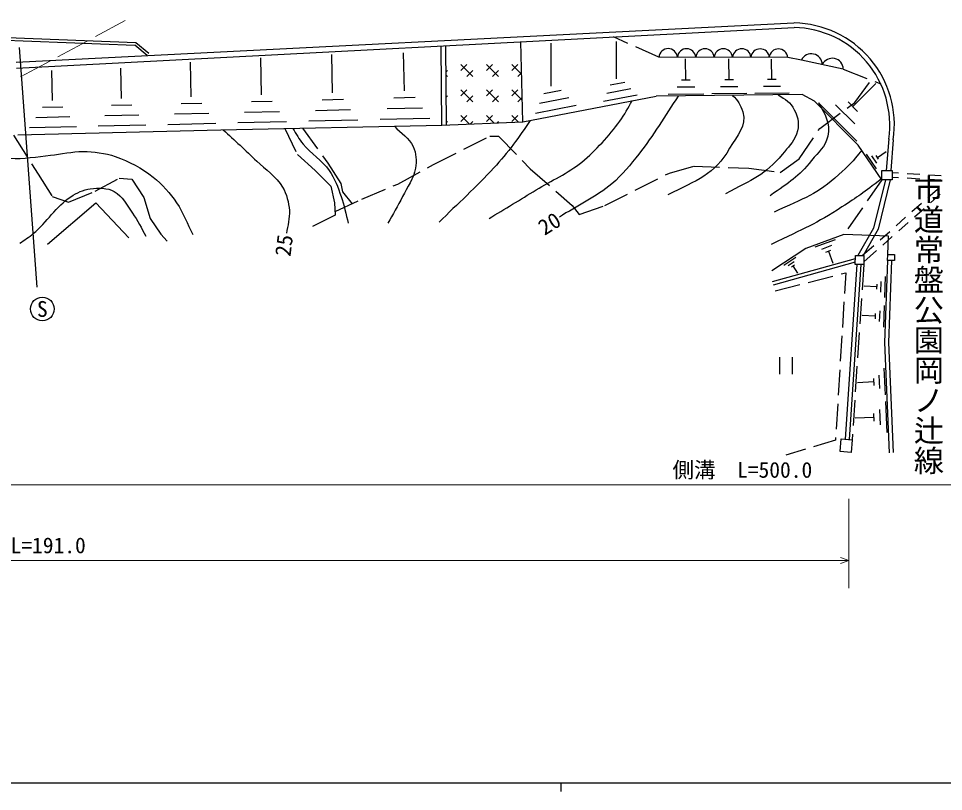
# Model space of a CAD drawing. Units: millimetres, scale not verified. Extents: x 40000 to 680000, y 20000 to 380000.
# Drawn here: x 205031 to 312450, y 204000 to 293798 of the extents above; entities that cross this region are included whole.
import ezdxf
from ezdxf.enums import TextEntityAlignment as Align

# ---------------------------------------------------------------- set-up
doc = ezdxf.new("R2010")
doc.units = ezdxf.units.MM
doc.header["$LTSCALE"] = 1000
doc.linetypes.add('CHAIN', pattern=[18.5, 12, -1.5, 3.5, -1.5])
for name, color, linetype, lineweight in [('M-BGD', 7, 'Continuous', 25), ('M-BMK', 2, 'CHAIN', 13), ('M-BMK-HTXT', 7, 'Continuous', 13), ('M-STR-HTXT', 7, 'Continuous', 13), ('M-STR-STRC', 7, 'Continuous', 25), ('M-TTL-BAND', 7, 'Continuous', 25)]:
    doc.layers.add(name, color=color, linetype=linetype, lineweight=lineweight)
doc.styles.add('@ＭＳ ゴシック', font='')
doc.styles.add('ＭＳ ゴシック', font='')
doc.styles.get('@ＭＳ ゴシック').set_extended_font_data('@MS Gothic')
doc.styles.get('ＭＳ ゴシック').set_extended_font_data('MS Gothic')

msp = doc.modelspace()

# ---------------------------------------------------------------- linework, layer by layer
at = {"layer": 'M-BGD'}
for p, q in [((204753, 288724), (295062, 293279)), ((175900, 292348), (218530, 290693)), ((204787, 288034), (295106, 292746)), ((275800, 290908), (274117, 291651)), ((274487, 286771), (274487, 291138)), ((219984, 289492), (218530, 290693)), ((254195, 281395), (254128, 290608)), ((254732, 281417), (254665, 290636)), ((263592, 281780), (263356, 291090)), ((266906, 285934), (266898, 290937)), ((279411, 289313), (276703, 290509)), ((233262, 284934), (233164, 289228)), ((241513, 285162), (241412, 289617)), ((249844, 285391), (249743, 289820)), ((282531, 286639), (282503, 289108)), ((287561, 286669), (287533, 289095)), ((292521, 286698), (292493, 289082)), ((216990, 284486), (216910, 288031)), ((225087, 284709), (224996, 288713)), ((256400, 287763), (257098, 288461)), ((256400, 288461), (257796, 287065)), ((259361, 287763), (260059, 288461)), ((259361, 288461), (260757, 287065)), ((262322, 287763), (263020, 288461)), ((262322, 288461), (263451, 287332)), ((300808, 287923), (303562, 286835)), ((208970, 284266), (208890, 287776)), ((254687, 287615), (254835, 287763)), ((254690, 287210), (254835, 287065)), ((257098, 287065), (257796, 287763)), ((260059, 287065), (260757, 287763)), ((263020, 287065), (263447, 287492)), ((275433, 286372), (273755, 286050)), ((283569, 285829), (281512, 285805)), ((283045, 286645), (282017, 286633)), ((288581, 285872), (286560, 285849)), ((288066, 286675), (287056, 286663)), ((293523, 285915), (291537, 285892)), ((293017, 286704), (292024, 286693)), ((301925, 283564), (304594, 286233)), ((302160, 284027), (303865, 286365)), ((304480, 286472), (305159, 286204)), ((254708, 284675), (254835, 284802)), ((256400, 284802), (257098, 285500)), ((256400, 285500), (257796, 284104)), ((257098, 284104), (257796, 284802)), ((259361, 284802), (260059, 285500)), ((259361, 285500), (260757, 284104)), ((260059, 284104), (260757, 284802)), ((262322, 284802), (263020, 285500)), ((262322, 285500), (263528, 284294)), ((263592, 281780), (279097, 284757)), ((268054, 285451), (266018, 285060)), ((276873, 284909), (272959, 284158)), ((276153, 285641), (273357, 285104)), ((296049, 284953), (279097, 284757)), ((284607, 285018), (280493, 284970)), ((289601, 285075), (285559, 285029)), ((294525, 285132), (290553, 285087)), ((297459, 284194), (296049, 284953)), ((218196, 283726), (215821, 283672)), ((226304, 283941), (223907, 283887)), ((234490, 284159), (232070, 284104)), ((242754, 284379), (240310, 284323)), ((251096, 284601), (248629, 284544)), ((263020, 284104), (263520, 284604)), ((269802, 283676), (265052, 282764)), ((268928, 284564), (265535, 283912)), ((302555, 279097), (297459, 284194)), ((302370, 279561), (297922, 284009)), ((302148, 281563), (299924, 283787)), ((301258, 283367), (302160, 284027)), ((302481, 283008), (301369, 284120)), ((210163, 283512), (207812, 283459)), ((219014, 282562), (215057, 282472)), ((227131, 282767), (223135, 282675)), ((235324, 282973), (231290, 282881)), ((243596, 283181), (239523, 283088)), ((251947, 283391), (247834, 283297)), ((256400, 281841), (257098, 282539)), ((256400, 282539), (257412, 281527)), ((259361, 281841), (260059, 282539)), ((259361, 282539), (260257, 281643)), ((262322, 281841), (263020, 282539)), ((262322, 282539), (263101, 281760)), ((298071, 281036), (300461, 282784)), ((210974, 282360), (207055, 282270)), ((227957, 281592), (222363, 281464)), ((236159, 281787), (230511, 281658)), ((244439, 281983), (238736, 281853)), ((252798, 282182), (247040, 282051)), ((254195, 281395), (263592, 281780)), ((254730, 281735), (254835, 281841)), ((257485, 281530), (257796, 281841)), ((260573, 281656), (260757, 281841)), ((204966, 280271), (228531, 280862)), ((211784, 281208), (206298, 281082)), ((219832, 281399), (214292, 281272)), ((228531, 280862), (254195, 281395)), ((235944, 281016), (237236, 278351)), ((238022, 281059), (239758, 278660)), ((297894, 280773), (298071, 281036)), ((204462, 280255), (206026, 277741)), ((256743, 278605), (259387, 279939)), ((259748, 280121), (260786, 280121)), ((260786, 280121), (262845, 277993)), ((295691, 277497), (297343, 279954)), ((306092, 279808), (305796, 276140)), ((306616, 279721), (306327, 276133)), ((305277, 275063), (302555, 279097)), ((304768, 277655), (305802, 278353)), ((237414, 277985), (239488, 276155)), ((240337, 277861), (240953, 277009)), ((253219, 276826), (255862, 278160)), ((263531, 277284), (264447, 276338)), ((293494, 275910), (295691, 277497)), ((304661, 276330), (303499, 278051)), ((304715, 276993), (304134, 277853)), ((304914, 277440), (304623, 277871)), ((206548, 276903), (207299, 275697)), ((239488, 276155), (241319, 274324)), ((240953, 277009), (242479, 274629)), ((252537, 276455), (253219, 276826)), ((264447, 276338), (266676, 274388)), ((280618, 275849), (283472, 276639)), ((283487, 276643), (286445, 276529)), ((287432, 276491), (289833, 276399)), ((289833, 276399), (292768, 276007)), ((207299, 275697), (208886, 273198)), ((213920, 273744), (216533, 275136)), ((216727, 275239), (218191, 275148)), ((218191, 275148), (219595, 273012)), ((249069, 274568), (251670, 275983)), ((276638, 273843), (279282, 275176)), ((280163, 275620), (280618, 275849)), ((305277, 275063), (303591, 272629)), ((305700, 275057), (304319, 269445)), ((306264, 275050), (304854, 269314)), ((307228, 275296), (306481, 275342)), ((307243, 275811), (306488, 275856)), ((309691, 275147), (308213, 275237)), ((309706, 275661), (308228, 275751)), ((312154, 274998), (310676, 275087)), ((312169, 275512), (310691, 275602)), ((241319, 274324), (241746, 272371)), ((242479, 274629), (242662, 273653)), ((244920, 272798), (247643, 273960)), ((248551, 274347), (249069, 274568)), ((310634, 273002), (311742, 273985)), ((208946, 273103), (210838, 272463)), ((210838, 272463), (213572, 273600)), ((219595, 273012), (220327, 270571)), ((242662, 273653), (243763, 272277)), ((267418, 273738), (269329, 272066)), ((273112, 272066), (275757, 273399)), ((310938, 272395), (312046, 273377)), ((208408, 267569), (214023, 272375)), ((214023, 272375), (217852, 268317)), ((241746, 272371), (241807, 270968)), ((241789, 271389), (244489, 272604)), ((269329, 272066), (270122, 271029)), ((270122, 271029), (272920, 271999)), ((303029, 271818), (301343, 269383)), ((308788, 271365), (309896, 272347)), ((241807, 270968), (239169, 269624)), ((306942, 269728), (308050, 270710)), ((309092, 270758), (310200, 271740)), ((220327, 270571), (221578, 268740)), ((307246, 269121), (308354, 270103)), ((221578, 268740), (222310, 267947)), ((300870, 268701), (296458, 267077)), ((306049, 268517), (300870, 268701)), ((304319, 269445), (302500, 266257)), ((304854, 269314), (303106, 266251)), ((305096, 268091), (306203, 269073)), ((297562, 267273), (299902, 268134)), ((305400, 267483), (306507, 268466)), ((305971, 266396), (306049, 268517)), ((296458, 267077), (292505, 264472)), ((298319, 267020), (299489, 267451)), ((298784, 266660), (299369, 266875)), ((299077, 266768), (299593, 265364)), ((303022, 266252), (304357, 267436)), ((303195, 265528), (304661, 266829)), ((302208, 265890), (292553, 263193)), ((302205, 265483), (292658, 262817)), ((293892, 265150), (295288, 266069)), ((294425, 265101), (295123, 265560)), ((305962, 265679), (305605, 256168)), ((294783, 264936), (295132, 265166)), ((294958, 265051), (295509, 264214)), ((300563, 264119), (301100, 264257)), ((301100, 264257), (300952, 261855)), ((302387, 265223), (301040, 244917)), ((302848, 265219), (301499, 244885)), ((303192, 265216), (302995, 262262)), ((296741, 263131), (299608, 263872)), ((305187, 263232), (305141, 262018)), ((305695, 263820), (305604, 261393)), ((292918, 262143), (295785, 262884)), ((304678, 262643), (303222, 262698)), ((304690, 262947), (304667, 262340)), ((302929, 261277), (302732, 258322)), ((300892, 260870), (300710, 257915)), ((305568, 260456), (305473, 257930)), ((304510, 259231), (302995, 259288)), ((304522, 259547), (304498, 258915)), ((305039, 259844), (304992, 258581)), ((300650, 256930), (300468, 253974)), ((302667, 257337), (302470, 254383)), ((305605, 256168), (306156, 243344)), ((293424, 254454), (293424, 252480)), ((294905, 252480), (294905, 254454)), ((300407, 252989), (300226, 250034)), ((302404, 253398), (302208, 250444)), ((305535, 253190), (305670, 250062)), ((304351, 251572), (302474, 251491)), ((304334, 251963), (304368, 251181)), ((304943, 252381), (305010, 250817)), ((302142, 249459), (301945, 246504)), ((305702, 249302), (305856, 245721)), ((300165, 249049), (299984, 246093)), ((305025, 248376), (305102, 246585)), ((304347, 247450), (302199, 247357)), ((304328, 247897), (304366, 247002)), ((299923, 245108), (299905, 244815)), ((301879, 245520), (301835, 244861)), ((299905, 244815), (297353, 244039)), ((296409, 243752), (294159, 243068))]:
    msp.add_line(p, q, dxfattribs=at)
for points in [[(220172, 289721), (218642, 290985), (175901, 292644), (121003, 291124)], [(300808, 287923), (295942, 288965), (294358, 289274), (279411, 289313)], [(306649, 243365), (306098, 256169), (306456, 265673)]]:
    msp.add_lwpolyline(points, dxfattribs=at)
for points in [[(305292, 276147), (306492, 276130), (306477, 275047), (305277, 275063)], [(302212, 266259), (303201, 266250), (303192, 265216), (302202, 265225)], [(305971, 266396), (306751, 266387), (306743, 265670), (305962, 265679)], [(300548, 244953), (301835, 244861), (301731, 243397), (300444, 243489)]]:
    msp.add_lwpolyline(points, close=True, dxfattribs=at)
for centre, radius, start, end in [((294905, 281442), 11838, 351.63834, 88.97925), ((294905, 281442), 11306, 351.63834, 88.97925), ((280479, 289226), 1071, 4.34765, 175.35624), ((282614, 289221), 1071, 4.34765, 175.35624), ((284749, 289215), 1071, 4.34765, 175.35624), ((286884, 289210), 1071, 4.34765, 175.35624), ((289020, 289204), 1071, 4.34765, 175.35624), ((291155, 289199), 1071, 4.34765, 175.35624), ((293290, 289193), 1071, 4.34765, 175.35624), ((297097, 288420), 1278, 1.05844, 154.75204), ((299531, 287899), 1278, 1.05844, 154.75204)]:
    msp.add_arc(centre, radius, start, end, dxfattribs=at)
for points, knots in [([(281632, 284786), (280118, 282538), (278749, 280184), (277074, 278054), (276116, 276834), (275134, 275607), (273947, 274608), (272102, 273055), (269875, 272022), (267838, 270729)], [0, 0, 0, 0, 1, 1, 1, 2, 2, 2, 3, 3, 3, 3]), ([(287956, 284859), (288577, 284266), (288870, 283785), (289134, 282949), (289663, 281274), (288457, 280256), (287606, 278719), (285907, 275652), (283759, 275001), (280439, 273314)], [0, 0, 0, 0, 1, 1, 1, 2, 2, 2, 3, 3, 3, 3]), ([(293241, 284920), (294124, 284409), (294658, 284069), (295126, 283184), (295643, 282207), (295743, 281401), (295361, 280364), (294973, 279313), (294425, 278882), (293716, 278014), (291735, 275589), (290235, 275116), (287136, 273432)], [0, 0, 0, 0, 1, 1, 1, 2, 2, 2, 3, 3, 3, 4, 4, 4, 4]), ([(259674, 270555), (261498, 271665), (263323, 272772), (265146, 273884), (266913, 274963), (268840, 275818), (270444, 277127), (272121, 278496), (273568, 280149), (274874, 281875), (275425, 282603), (275820, 283437), (276293, 284218)], [0, 0, 0, 0, 1, 1, 1, 2, 2, 2, 3, 3, 3, 4, 4, 4, 4]), ([(297922, 284009), (298695, 282657), (299346, 281665), (299003, 280129), (298715, 278837), (297944, 278348), (297123, 277309), (295590, 275368), (294623, 274848), (292306, 273197)], [0, 0, 0, 0, 1, 1, 1, 2, 2, 2, 3, 3, 3, 3]), ([(264465, 281948), (263814, 281026), (263198, 280078), (262511, 279183), (261785, 278237), (261030, 277311), (260224, 276432), (258214, 274239), (255997, 272244), (253883, 270150)], [0, 0, 0, 0, 1, 1, 1, 2, 2, 2, 3, 3, 3, 3]), ([(228809, 280868), (230102, 279659), (231420, 278476), (232690, 277243), (233713, 276249), (234980, 275433), (235701, 274203), (236178, 273389), (236408, 272422), (236483, 271481), (236553, 270600), (236271, 269725), (236164, 268847)], [0, 0, 0, 0, 1, 1, 1, 2, 2, 2, 3, 3, 3, 4, 4, 4, 4]), ([(236887, 281035), (237283, 280427), (237620, 279776), (238075, 279212), (238980, 278091), (240295, 277326), (241115, 276143), (241745, 275234), (242132, 274172), (242505, 273132), (242865, 272127), (243045, 271066), (243316, 270034)], [0, 0, 0, 0, 1, 1, 1, 2, 2, 2, 3, 3, 3, 4, 4, 4, 4]), ([(248698, 281281), (249423, 280494), (250432, 279897), (250872, 278922), (251219, 278153), (251269, 277236), (251133, 276403), (250937, 275210), (250171, 274183), (249627, 273103), (249098, 272049), (248489, 271037), (247919, 270005)], [0, 0, 0, 0, 1, 1, 1, 2, 2, 2, 3, 3, 3, 4, 4, 4, 4]), ([(197890, 280034), (198459, 279644), (198973, 279158), (199598, 278864), (200996, 278207), (202519, 277753), (204056, 277590), (205615, 277426), (207186, 277766), (208747, 277909), (210004, 278024), (211248, 278367), (212510, 278343), (213779, 278319), (215072, 278171), (216274, 277764), (217857, 277228), (219360, 276393), (220675, 275361), (221734, 274530), (222629, 273485), (223396, 272379), (224181, 271248), (224651, 269928), (225278, 268702)], [0, 0, 0, 0, 1, 1, 1, 2, 2, 2, 3, 3, 3, 4, 4, 4, 5, 5, 5, 6, 6, 6, 7, 7, 7, 8, 8, 8, 8]), ([(302959, 278499), (301890, 277127), (301415, 276692), (300296, 275664), (297797, 273369), (296303, 272942), (292776, 271317)], [0, 0, 0, 0, 1, 1, 1, 2, 2, 2, 2]), ([(305218, 275151), (303144, 273542), (302485, 273096), (300648, 271904), (297600, 269927), (296356, 269429), (292424, 267557)], [0, 0, 0, 0, 1, 1, 1, 2, 2, 2, 2]), ([(205175, 267681), (205699, 268058), (206255, 268396), (206749, 268812), (208308, 270123), (209410, 271971), (211110, 273092), (211791, 273540), (212564, 273909), (213372, 274021), (214298, 274148), (215335, 274141), (216158, 273698), (217117, 273181), (217629, 272083), (218258, 271194), (218854, 270352), (219308, 269417), (219832, 268529)], [0, 0, 0, 0, 1, 1, 1, 2, 2, 2, 3, 3, 3, 4, 4, 4, 5, 5, 5, 6, 6, 6, 6])]:
    msp.add_open_spline(points, degree=3, knots=knots, dxfattribs=at)
at = {"layer": 'M-BMK'}
msp.add_open_spline([(562252, 288905), (552202, 290138), (542163, 291468), (532102, 292605), (520481, 293918), (508844, 295085), (497204, 296209), (485813, 297308), (474416, 298342), (463011, 299281), (450886, 300279), (438756, 301231), (426614, 302002), (414404, 302777), (402184, 303407), (389960, 303918), (381131, 304287), (372296, 304511), (363462, 304746), (348735, 305138), (334006, 305548), (319274, 305717), (308514, 305840), (297752, 305824), (286991, 305747), (279277, 305692), (271562, 305577), (263850, 305395), (249865, 305066), (235882, 304642), (221906, 304060), (213813, 303723), (205725, 303284), (197639, 302812), (186406, 302156), (175178, 301405), (163953, 300611), (152790, 299822), (141625, 299046), (130477, 298065), (117666, 296937), (104876, 295583), (92087, 294226), (83080, 293271), (74084, 292207), (65083, 291198)], degree=3, knots=[0, 0, 0, 0, 1, 1, 1, 2, 2, 2, 3, 3, 3, 4, 4, 4, 5, 5, 5, 6, 6, 6, 7, 7, 7, 8, 8, 8, 9, 9, 9, 10, 10, 10, 11, 11, 11, 12, 12, 12, 13, 13, 13, 14, 14, 14, 15, 15, 15, 15], dxfattribs=at)
at = {"layer": 'M-BMK-HTXT'}
for p, q in [((213959, 291690), (217434, 293564)), ((209615, 289348), (213090, 291221)), ((205271, 287005), (208746, 288879))]:
    msp.add_line(p, q, dxfattribs=at)
at = {"layer": 'M-STR-HTXT'}
for p, q in [((66803, 239638), (551834, 239638)), ((301458, 238011), (301458, 227619)), ((301458, 230832), (300471, 231177)), ((108001, 230832), (301458, 230832)), ((301458, 230832), (300471, 230486))]:
    msp.add_line(p, q, dxfattribs=at)
at = {"layer": 'M-STR-STRC'}
msp.add_line((205096, 290443), (207143, 262573), dxfattribs=at)
msp.add_circle((207796, 260054), 1379, dxfattribs=at)
at = {"layer": 'M-TTL-BAND'}
for p, q in [((40000, 205000), (579000, 205000)), ((268000, 205000), (268000, 204000))]:
    msp.add_line(p, q, dxfattribs=at)

# ---------------------------------------------------------------- texts
at = {"layer": 'M-BGD', "style": 'ＭＳ ゴシック'}
for s, rotation, p in [('20', 32, (265632, 269312)), ('25', 83, (235702, 266195))]:
    msp.add_text(s, height=1833, rotation=rotation, dxfattribs=at).set_placement(p, align=Align.MIDDLE_LEFT)
at = {"layer": 'M-BMK-HTXT', "style": '@ＭＳ ゴシック'}
msp.add_text('市道常盤公園岡ノ辻線', height=2566, rotation=270, dxfattribs=at).set_placement((310707, 258219), align=Align.MIDDLE_CENTER)
at = {"layer": 'M-STR-HTXT', "style": 'ＭＳ ゴシック'}
msp.add_text('側溝\u3000L=500.0', height=1833, dxfattribs=at).set_placement((280977, 241365), align=Align.MIDDLE_LEFT)
msp.add_text('側溝\u3000L=191.0', height=1833, dxfattribs=at).set_placement((204730, 231128), align=Align.BOTTOM_CENTER)
at = {"layer": 'M-STR-STRC', "style": 'ＭＳ ゴシック'}
msp.add_text('S', height=1833, dxfattribs=at).set_placement((207796, 260054), align=Align.MIDDLE_CENTER)

doc.saveas('drawing.dxf')
